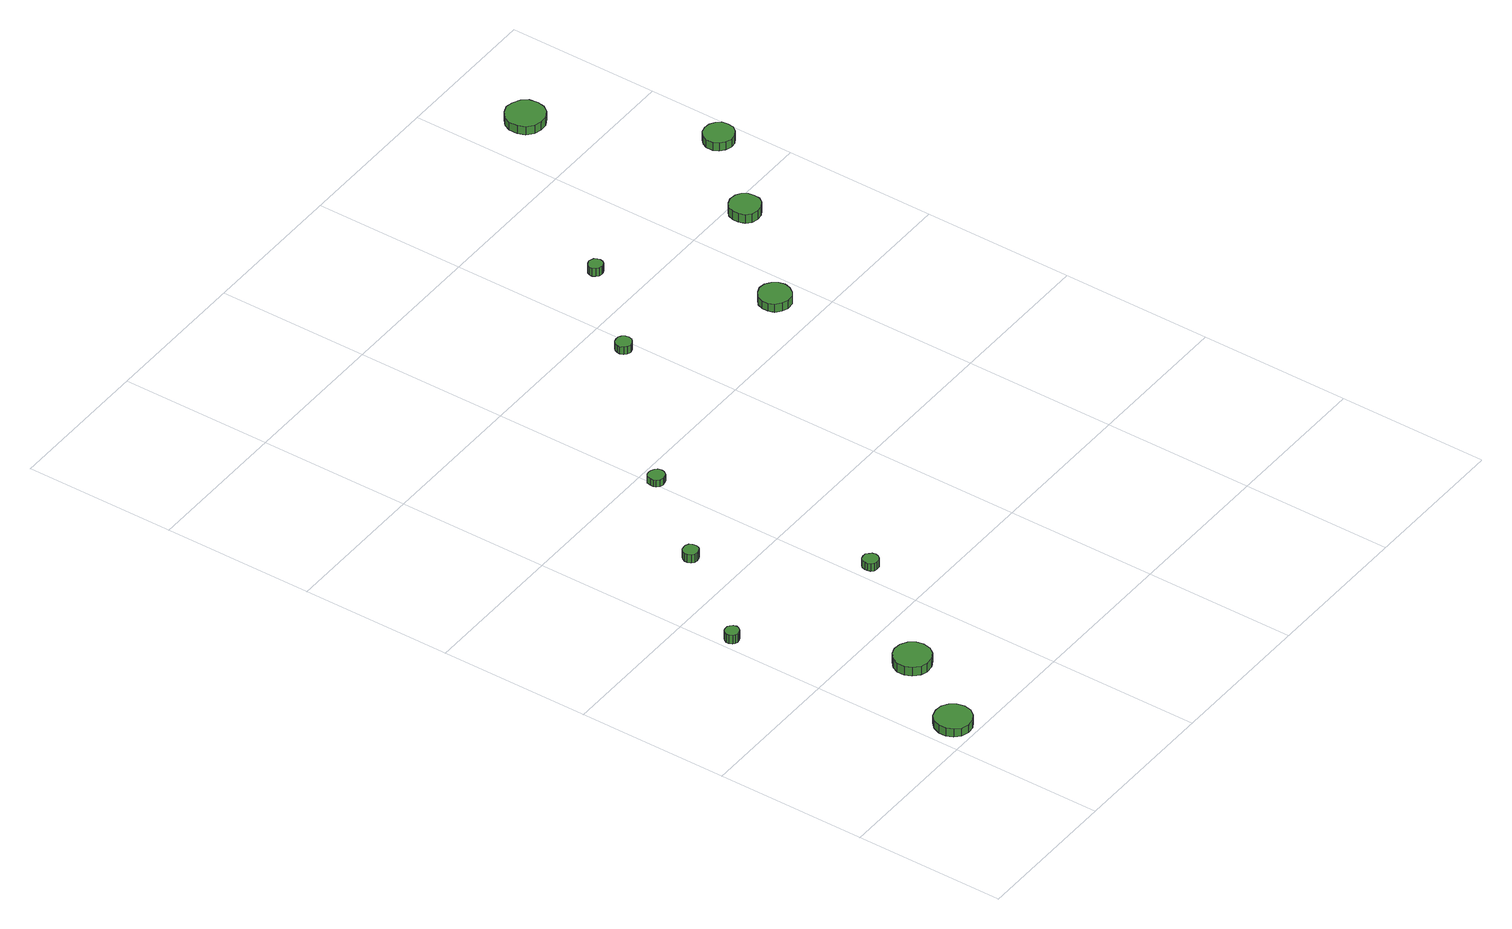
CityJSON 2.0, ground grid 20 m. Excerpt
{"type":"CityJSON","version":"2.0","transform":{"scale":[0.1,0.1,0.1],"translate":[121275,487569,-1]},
"CityObjects":{
"tree1":{"type":"SolitaryVegetationObject","attributes":{"function":"something"},"geometry":[{"type":"MultiSurface","lod":"1","boundaries":[[[0,1,2,3,4,5,6,7,8,9,10,11,12,13,14]],[[15,16,17,18,19,20,21,22,23,24,25,26,27,28,29]],[[0,29,28,1]],[[1,28,27,2]],[[2,27,26,3]],[[3,26,25,4]],[[4,25,24,5]],[[5,24,23,6]],[[6,23,22,7]],[[7,22,21,8]],[[8,21,20,9]],[[9,20,19,10]],[[10,19,18,11]],[[11,18,17,12]],[[12,17,16,13]],[[13,16,15,14]],[[14,15,29,0]]]}]},
"tree2":{"type":"SolitaryVegetationObject","attributes":{"function":"something"},"geometry":[{"type":"MultiSurface","lod":"1","boundaries":[[[30,31,32,33,34,35,36,37,38,39,40,41,42,43,44]],[[45,46,47,48,49,50,51,52,53,54,55,56,57,58,59]],[[30,59,58,31]],[[31,58,57,32]],[[32,57,56,33]],[[33,56,55,34]],[[34,55,54,35]],[[35,54,53,36]],[[36,53,52,37]],[[37,52,51,38]],[[38,51,50,39]],[[39,50,49,40]],[[40,49,48,41]],[[41,48,47,42]],[[42,47,46,43]],[[43,46,45,44]],[[44,45,59,30]]]}]},
"tree3":{"type":"SolitaryVegetationObject","attributes":{"function":"something"},"geometry":[{"type":"MultiSurface","lod":"1","boundaries":[[[60,61,62,63,64,65,66,67,68,69,70,71,72,73,74]],[[75,76,77,78,79,80,81,82,83,84,85,86,87,88,89]],[[60,89,88,61]],[[61,88,87,62]],[[62,87,86,63]],[[63,86,85,64]],[[64,85,84,65]],[[65,84,83,66]],[[66,83,82,67]],[[67,82,81,68]],[[68,81,80,69]],[[69,80,79,70]],[[70,79,78,71]],[[71,78,77,72]],[[72,77,76,73]],[[73,76,75,74]],[[74,75,89,60]]]}]},
"tree4":{"type":"SolitaryVegetationObject","attributes":{"function":"something"},"geometry":[{"type":"MultiSurface","lod":"1","boundaries":[[[90,91,92,93,94,95,96,97,98,99,100,101,102,103,104]],[[105,106,107,108,109,110,111,112,113,114,115,116,117,118,119]],[[90,119,118,91]],[[91,118,117,92]],[[92,117,116,93]],[[93,116,115,94]],[[94,115,114,95]],[[95,114,113,96]],[[96,113,112,97]],[[97,112,111,98]],[[98,111,110,99]],[[99,110,109,100]],[[100,109,108,101]],[[101,108,107,102]],[[102,107,106,103]],[[103,106,105,104]],[[104,105,119,90]]]}]},
"tree5":{"type":"SolitaryVegetationObject","attributes":{"function":"something"},"geometry":[{"type":"MultiSurface","lod":"1","boundaries":[[[120,121,122,123,124,125,126,127,128,129,130,131,132,133,134]],[[135,136,137,138,139,140,141,142,143,144,145,146,147,148,149]],[[120,149,148,121]],[[121,148,147,122]],[[122,147,146,123]],[[123,146,145,124]],[[124,145,144,125]],[[125,144,143,126]],[[126,143,142,127]],[[127,142,141,128]],[[128,141,140,129]],[[129,140,139,130]],[[130,139,138,131]],[[131,138,137,132]],[[132,137,136,133]],[[133,136,135,134]],[[134,135,149,120]]]}]},
"tree6":{"type":"SolitaryVegetationObject","attributes":{"function":"something"},"geometry":[{"type":"MultiSurface","lod":"1","boundaries":[[[150,151,152,153,154,155,156,157,158,159,160,161,162,163,164]],[[165,166,167,168,169,170,171,172,173,174,175,176,177,178,179]],[[150,179,178,151]],[[151,178,177,152]],[[152,177,176,153]],[[153,176,175,154]],[[154,175,174,155]],[[155,174,173,156]],[[156,173,172,157]],[[157,172,171,158]],[[158,171,170,159]],[[159,170,169,160]],[[160,169,168,161]],[[161,168,167,162]],[[162,167,166,163]],[[163,166,165,164]],[[164,165,179,150]]]}]},
"tree7":{"type":"SolitaryVegetationObject","attributes":{"function":"something"},"geometry":[{"type":"MultiSurface","lod":"1","boundaries":[[[180,181,182,183,184,185,186,187,188,189,190,191,192,193,194]],[[195,196,197,198,199,200,201,202,203,204,205,206,207,208,209]],[[180,209,208,181]],[[181,208,207,182]],[[182,207,206,183]],[[183,206,205,184]],[[184,205,204,185]],[[185,204,203,186]],[[186,203,202,187]],[[187,202,201,188]],[[188,201,200,189]],[[189,200,199,190]],[[190,199,198,191]],[[191,198,197,192]],[[192,197,196,193]],[[193,196,195,194]],[[194,195,209,180]]]}]},
"tree8":{"type":"SolitaryVegetationObject","attributes":{"function":"something"},"geometry":[{"type":"MultiSurface","lod":"1","boundaries":[[[210,211,212,213,214,215,216,217,218,219,220,221,222,223,224]],[[225,226,227,228,229,230,231,232,233,234,235,236,237,238,239]],[[210,239,238,211]],[[211,238,237,212]],[[212,237,236,213]],[[213,236,235,214]],[[214,235,234,215]],[[215,234,233,216]],[[216,233,232,217]],[[217,232,231,218]],[[218,231,230,219]],[[219,230,229,220]],[[220,229,228,221]],[[221,228,227,222]],[[222,227,226,223]],[[223,226,225,224]],[[224,225,239,210]]]}]},
"tree9":{"type":"SolitaryVegetationObject","attributes":{"function":"something"},"geometry":[{"type":"MultiSurface","lod":"1","boundaries":[[[240,241,242,243,244,245,246,247,248,249,250,251,252,253,254]],[[255,256,257,258,259,260,261,262,263,264,265,266,267,268,269]],[[240,269,268,241]],[[241,268,267,242]],[[242,267,266,243]],[[243,266,265,244]],[[244,265,264,245]],[[245,264,263,246]],[[246,263,262,247]],[[247,262,261,248]],[[248,261,260,249]],[[249,260,259,250]],[[250,259,258,251]],[[251,258,257,252]],[[252,257,256,253]],[[253,256,255,254]],[[254,255,269,240]]]}]},
"tree10":{"type":"SolitaryVegetationObject","attributes":{"function":"something"},"geometry":[{"type":"MultiSurface","lod":"1","boundaries":[[[270,271,272,273,274,275,276,277,278,279,280,281,282,283,284]],[[285,286,287,288,289,290,291,292,293,294,295,296,297,298,299]],[[270,299,298,271]],[[271,298,297,272]],[[272,297,296,273]],[[273,296,295,274]],[[274,295,294,275]],[[275,294,293,276]],[[276,293,292,277]],[[277,292,291,278]],[[278,291,290,279]],[[279,290,289,280]],[[280,289,288,281]],[[281,288,287,282]],[[282,287,286,283]],[[283,286,285,284]],[[284,285,299,270]]]}]},
"tree11":{"type":"SolitaryVegetationObject","attributes":{"function":"something"},"geometry":[{"type":"MultiSurface","lod":"1","boundaries":[[[300,301,302,303,304,305,306,307,308,309,310,311,312,313,314]],[[315,316,317,318,319,320,321,322,323,324,325,326,327,328,329]],[[300,329,328,301]],[[301,328,327,302]],[[302,327,326,303]],[[303,326,325,304]],[[304,325,324,305]],[[305,324,323,306]],[[306,323,322,307]],[[307,322,321,308]],[[308,321,320,309]],[[309,320,319,310]],[[310,319,318,311]],[[311,318,317,312]],[[312,317,316,313]],[[313,316,315,314]],[[314,315,329,300]]]}]},
"tree12":{"type":"SolitaryVegetationObject","attributes":{"function":"something"},"geometry":[{"type":"MultiSurface","lod":"1","boundaries":[[[330,331,332,333,334,335,336,337,338,339,340,341,342,343,344]],[[345,346,347,348,349,350,351,352,353,354,355,356,357,358,359]],[[330,359,358,331]],[[331,358,357,332]],[[332,357,356,333]],[[333,356,355,334]],[[334,355,354,335]],[[335,354,353,336]],[[336,353,352,337]],[[337,352,351,338]],[[338,351,350,339]],[[339,350,349,340]],[[340,349,348,341]],[[341,348,347,342]],[[342,347,346,343]],[[343,346,345,344]],[[344,345,359,330]]]}]}
},
"vertices":[
[60,30,19],[58,40,19],[52,48,19],[44,53,19],[34,54,19],[24,51,19],[17,44,19],[13,35,19],[13,25,19],[17,16,19],[24,9,19],[34,6,19],[44,7,19],[52,12,19],[58,20,19],[58,20,7],[52,12,7],[44,7,7],[34,6,7],[24,9,7],[17,16,7],[13,25,7],[13,35,7],[17,44,7],[24,51,7],[34,54,7],[44,53,7],[52,48,7],[58,40,7],[60,30,7],
[27,337,19],[26,341,19],[23,344,19],[20,346,19],[16,346,19],[13,345,19],[10,342,19],[8,339,19],[8,335,19],[10,331,19],[13,329,19],[16,328,19],[20,328,19],[23,330,19],[26,333,19],[26,333,6],[23,330,6],[20,328,6],[16,328,6],[13,329,6],[10,331,6],[8,335,6],[8,339,6],[10,342,6],[13,345,6],[16,346,6],[20,346,6],[23,344,6],[26,341,6],[27,337,6],
[127,136,19],[125,146,19],[119,154,19],[110,159,19],[100,160,19],[91,157,19],[83,150,19],[79,141,19],[79,131,19],[83,122,19],[91,115,19],[100,112,19],[110,113,19],[119,118,19],[125,126,19],[125,126,6],[119,118,6],[110,113,6],[100,112,6],[91,115,6],[83,122,6],[79,131,6],[79,141,6],[83,150,6],[91,157,6],[100,160,6],[110,159,6],[119,154,6],[125,146,6],[127,136,6],
[124,464,18],[123,468,18],[121,472,18],[117,474,18],[113,474,18],[109,473,18],[106,470,18],[104,466,18],[104,462,18],[106,458,18],[109,455,18],[113,454,18],[117,455,18],[121,457,18],[123,460,18],[123,460,6],[121,457,6],[117,455,6],[113,454,6],[109,455,6],[106,458,6],[104,462,6],[104,466,6],[106,470,6],[109,473,6],[113,474,6],[117,474,6],[121,472,6],[123,468,6],[124,464,6],
[233,280,18],[232,284,18],[229,287,18],[226,290,18],[221,290,18],[217,289,18],[214,286,18],[213,282,18],[213,278,18],[214,274,18],[217,271,18],[221,270,18],[226,270,18],[229,272,18],[232,276,18],[232,276,7],[229,272,7],[226,270,7],[221,270,7],[217,271,7],[214,274,7],[213,278,7],[213,282,7],[214,286,7],[217,289,7],[221,290,7],[226,290,7],[229,287,7],[232,284,7],[233,280,7],
[217,578,17],[216,583,17],[213,586,17],[209,588,17],[205,589,17],[201,588,17],[197,585,17],[196,580,17],[196,576,17],[197,572,17],[201,569,17],[205,568,17],[209,568,17],[213,570,17],[216,574,17],[216,574,7],[213,570,7],[209,568,7],[205,568,7],[201,569,7],[197,572,7],[196,576,7],[196,580,7],[197,585,7],[201,588,7],[205,589,7],[209,588,7],[213,586,7],[216,583,7],[217,578,7],
[397,752,18],[396,756,18],[393,760,18],[390,762,18],[385,762,18],[381,761,18],[378,758,18],[376,754,18],[376,750,18],[378,746,18],[381,743,18],[385,741,18],[390,742,18],[393,744,18],[396,747,18],[396,747,7],[393,744,7],[390,742,7],[385,741,7],[381,743,7],[378,746,7],[376,750,7],[376,754,7],[378,758,7],[381,761,7],[385,762,7],[390,762,7],[393,760,7],[396,756,7],[397,752,7],
[494,861,20],[493,865,20],[491,868,20],[487,870,20],[484,871,20],[480,869,20],[477,867,20],[475,863,20],[475,859,20],[477,856,20],[480,853,20],[484,852,20],[487,852,20],[491,854,20],[493,857,20],[493,857,8],[491,854,8],[487,852,8],[484,852,8],[480,853,8],[477,856,8],[475,859,8],[475,863,8],[477,867,8],[480,869,8],[484,871,8],[487,870,8],[491,868,8],[493,865,8],[494,861,8],
[583,656,19],[581,664,19],[576,671,19],[569,676,19],[560,677,19],[552,674,19],[545,668,19],[542,660,19],[542,652,19],[545,644,19],[552,638,19],[560,635,19],[569,636,19],[576,641,19],[581,648,19],[581,648,7],[576,641,7],[569,636,7],[560,635,7],[552,638,7],[545,644,7],[542,652,7],[542,660,7],[545,668,7],[552,674,7],[560,677,7],[569,676,7],[576,671,7],[581,664,7],[583,656,7],
[697,780,20],[696,788,20],[691,795,20],[684,799,20],[675,800,20],[667,797,20],[661,792,20],[658,784,20],[658,776,20],[661,768,20],[667,762,20],[675,760,20],[684,761,20],[691,765,20],[696,772,20],[696,772,7],[691,765,7],[684,761,7],[675,760,7],[667,762,7],[661,768,7],[658,776,7],[658,784,7],[661,792,7],[667,797,7],[675,800,7],[684,799,7],[691,795,7],[696,788,7],[697,780,7],
[692,1090,20],[690,1101,20],[684,1109,20],[674,1114,20],[664,1116,20],[654,1112,20],[646,1105,20],[642,1096,20],[642,1085,20],[646,1075,20],[654,1068,20],[664,1065,20],[674,1066,20],[684,1071,20],[690,1080,20],[690,1080,8],[684,1071,8],[674,1066,8],[664,1065,8],[654,1068,8],[646,1075,8],[642,1085,8],[642,1096,8],[646,1105,8],[654,1112,8],[664,1116,8],[674,1114,8],[684,1109,8],[690,1101,8],[692,1090,8],
[788,882,20],[787,890,20],[782,896,20],[775,900,20],[767,901,20],[759,899,20],[753,893,20],[749,886,20],[749,877,20],[753,870,20],[759,865,20],[767,862,20],[775,863,20],[782,867,20],[787,874,20],[787,874,8],[782,867,8],[775,863,8],[767,862,8],[759,865,8],[753,870,8],[749,877,8],[749,886,8],[753,893,8],[759,899,8],[767,901,8],[775,900,8],[782,896,8],[787,890,8],[788,882,8]
]}
